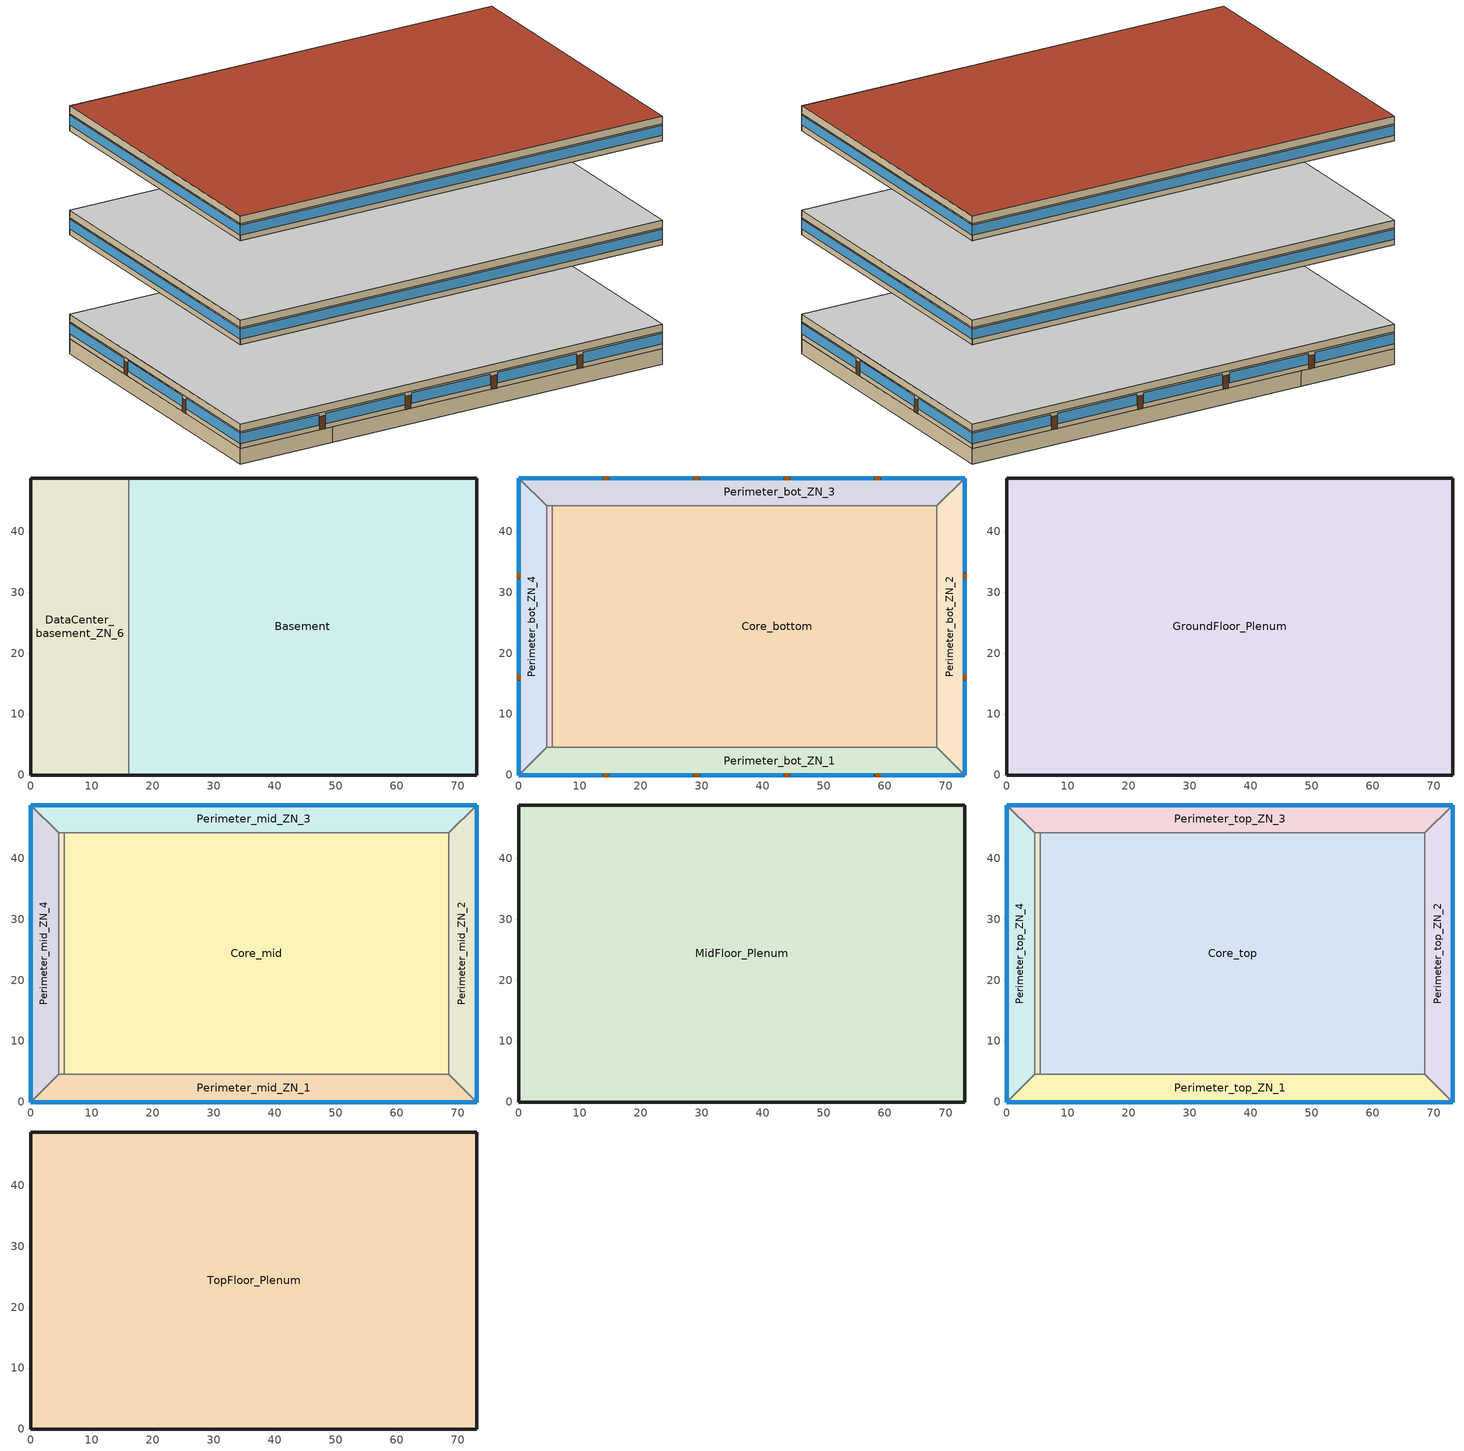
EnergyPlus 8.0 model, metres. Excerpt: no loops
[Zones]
Basement
 floor othersidecoefficients (ext_slab_8in_with_carpet): 73.11,48.74 73.11,0 16.08,0 16.08,48.74 z-2.44
 wall othersidecoefficients (basement_wall): 16.08,0 73.11,0 73.11,48.74 16.08,48.74 z-2.44:0
 wall to DataCenter_basement_ZN_6 (int_wall): 16.08,48.74 16.08,0 z-2.44:0
DataCenter_basement_ZN_6
 floor othersidecoefficients (ext_slab_8in_with_carpet): 16.08,48.74 16.08,0 0,0 0,48.74 z-2.44
 wall othersidecoefficients (basement_wall): 16.08,48.74 0,48.74 0,0 16.08,0 z-2.44:0
Core_bottom
 floor to DataCenter_basement_ZN_6 (int_slab_floor): 16.08,44.16 16.08,4.57 5.49,4.57 5.49,44.16 z0
 floor to Basement (int_slab_floor): 68.53,44.16 68.53,4.57 16.08,4.57 16.08,44.16 z0
 wall to Perimeter_bot_ZN_1 (int_wall): 5.49,4.57 68.53,4.57 z0:2.74
 wall to DataCenter_bot_ZN_6 (int_wall): 5.49,44.16 5.49,4.57 z0:2.74
 wall to Perimeter_bot_ZN_3 (int_wall): 68.53,44.16 5.49,44.16 z0:2.74
 wall to Perimeter_bot_ZN_2 (int_wall): 68.53,4.57 68.53,44.16 z0:2.74
 ceiling to GroundFloor_Plenum (DropCeiling): 5.49,44.16 5.49,4.57 68.53,4.57 68.53,44.16 z2.74
Perimeter_bot_ZN_3
 floor to Basement (int_slab_floor): 73.11,48.74 68.53,44.16 16.08,44.16 16.08,48.74 z0
 floor to DataCenter_basement_ZN_6 (int_slab_floor): 16.08,48.74 16.08,44.16 4.57,44.16 0,48.74 z0
 wall outside (nonres_ext_wall): 73.11,48.74 0,48.74 z0:2.74
 wall to Perimeter_bot_ZN_4 (int_wall): 0,48.74 4.57,44.16 z0:2.74
 wall to Perimeter_bot_ZN_2 (int_wall): 68.53,44.16 73.11,48.74 z0:2.74
 wall to DataCenter_bot_ZN_6 (int_wall): 4.57,44.16 5.49,44.16 z0:2.74
 window (Window_U_0.57_SHGC_0.39): 73.11,48.74 59.46,48.74 / 58.24,48.74 44.6,48.74 / 43.38,48.74 29.73,48.74 / 28.51,48.74 14.86,48.74 / 13.65,48.74 0,48.74 z0.8:2.5
 door (Swinging Door_con): 59.29,48.74 58.38,48.74 / 44.44,48.74 43.52,48.74 / 29.61,48.74 28.7,48.74 / 14.74,48.74 13.82,48.74 z0:2.13
 ceiling to GroundFloor_Plenum (DropCeiling): 0,48.74 4.57,44.16 68.53,44.16 73.11,48.74 z2.74
Perimeter_bot_ZN_2
 floor to Basement (int_slab_floor): 73.11,48.74 73.11,0 68.53,4.57 68.53,44.16 z0
 wall outside (nonres_ext_wall): 73.11,0 73.11,48.74 z0:2.74
 wall to Perimeter_bot_ZN_1 (int_wall): 68.53,4.57 73.11,0 z0:2.74
 window (Window_U_0.57_SHGC_0.39): 73.11,0 73.11,15.43 / 73.11,16.65 73.11,32.09 / 73.11,33.3 73.11,48.74 z0.83:2.5
 door (Swinging Door_con): 73.11,15.6 73.11,16.51 / 73.11,32.21 73.11,33.12 z0:2.13
 ceiling to GroundFloor_Plenum (DropCeiling): 68.53,44.16 68.53,4.57 73.11,0 73.11,48.74 z2.74
Perimeter_bot_ZN_1
 floor to DataCenter_basement_ZN_6 (int_slab_floor): 16.08,4.57 16.08,0 0,0 4.57,4.57 z0
 floor to Basement (int_slab_floor): 68.53,4.57 73.11,0 16.08,0 16.08,4.57 z0
 wall outside (nonres_ext_wall): 0,0 73.11,0 z0:2.74
 wall to DataCenter_bot_ZN_6 (int_wall): 5.49,4.57 4.57,4.57 z0:2.74
 wall to Perimeter_bot_ZN_4 (int_wall): 4.57,4.57 0,0 z0:2.74
 window (Window_U_0.57_SHGC_0.39): 0,0 13.65,0 / 14.87,0 28.51,0 / 29.73,0 43.38,0 / 44.6,0 58.24,0 / 59.46,0 73.11,0 z0.8:2.5
 door (Swinging Door_con): 13.81,0 14.73,0 / 28.64,0 29.56,0 / 43.53,0 44.44,0 / 58.43,0 59.34,0 z0:2.13
 ceiling to GroundFloor_Plenum (DropCeiling): 4.57,4.57 0,0 73.11,0 68.53,4.57 z2.74
Perimeter_bot_ZN_4
 floor to DataCenter_basement_ZN_6 (int_slab_floor): 4.57,44.16 4.57,4.57 0,0 0,48.74 z0
 wall outside (nonres_ext_wall): 0,48.74 0,0 z0:2.74
 wall to DataCenter_bot_ZN_6 (int_wall): 4.57,4.57 4.57,44.16 z0:2.74
 window (Window_U_0.57_SHGC_0.39): 0,48.74 0,33.3 / 0,32.09 0,16.65 / 0,15.43 0,0 z0.83:2.5
 door (Swinging Door_con): 0,33.19 0,32.27 / 0,16.55 0,15.64 z0:2.13
 ceiling to GroundFloor_Plenum (DropCeiling): 0,48.74 0,0 4.57,4.57 4.57,44.16 z2.74
DataCenter_bot_ZN_6
 floor to DataCenter_basement_ZN_6 (int_slab_floor): 5.49,44.16 5.49,4.57 4.57,4.57 4.57,44.16 z0
 ceiling to GroundFloor_Plenum (DropCeiling): 4.57,44.16 4.57,4.57 5.49,4.57 5.49,44.16 z2.74
GroundFloor_Plenum
 wall outside (nonres_ext_wall): 73.11,48.74 0,48.74 0,0 73.11,0 73.11,48.74 z2.74:3.96
 ceiling adiabatic (int_slab_ceiling): 0,48.74 0,0 73.11,0 73.11,48.74 z3.96
Core_mid
 floor adiabatic (int_slab_floor): 68.53,44.16 68.53,4.57 5.49,4.57 5.49,44.16 z16.77
 wall to Perimeter_mid_ZN_1 (int_wall): 5.49,4.57 68.53,4.57 z16.77:19.51
 wall to DataCenter_mid_ZN_6 (int_wall): 5.49,44.16 5.49,4.57 z16.77:19.51
 wall to Perimeter_mid_ZN_3 (int_wall): 68.53,44.16 5.49,44.16 z16.77:19.51
 wall to Perimeter_mid_ZN_2 (int_wall): 68.53,4.57 68.53,44.16 z16.77:19.51
 ceiling to MidFloor_Plenum (DropCeiling): 5.49,44.16 5.49,4.57 68.53,4.57 68.53,44.16 z19.51
Perimeter_mid_ZN_3
 floor adiabatic (int_slab_floor): 73.11,48.74 68.53,44.16 4.57,44.16 0,48.74 z16.77
 wall outside (nonres_ext_wall): 73.11,48.74 0,48.74 z16.77:19.51
 wall to Perimeter_mid_ZN_4 (int_wall): 0,48.74 4.57,44.16 z16.77:19.51
 wall to Perimeter_mid_ZN_2 (int_wall): 68.53,44.16 73.11,48.74 z16.77:19.51
 wall to DataCenter_mid_ZN_6 (int_wall): 4.57,44.16 5.49,44.16 z16.77:19.51
 window (Window_U_0.57_SHGC_0.39): 73.11,48.74 0,48.74 z17.68:19.27
 ceiling to MidFloor_Plenum (DropCeiling): 0,48.74 4.57,44.16 68.53,44.16 73.11,48.74 z19.51
Perimeter_mid_ZN_2
 floor adiabatic (int_slab_floor): 73.11,48.74 73.11,0 68.53,4.57 68.53,44.16 z16.77
 wall outside (nonres_ext_wall): 73.11,0 73.11,48.74 z16.77:19.51
 wall to Perimeter_mid_ZN_1 (int_wall): 68.53,4.57 73.11,0 z16.77:19.51
 window (Window_U_0.57_SHGC_0.39): 73.11,0 73.11,48.74 z17.68:19.27
 ceiling to MidFloor_Plenum (DropCeiling): 68.53,44.16 68.53,4.57 73.11,0 73.11,48.74 z19.51
Perimeter_mid_ZN_1
 floor adiabatic (int_slab_floor): 68.53,4.57 73.11,0 0,0 4.57,4.57 z16.77
 wall outside (nonres_ext_wall): 0,0 73.11,0 z16.77:19.51
 wall to DataCenter_mid_ZN_6 (int_wall): 5.49,4.57 4.57,4.57 z16.77:19.51
 wall to Perimeter_mid_ZN_4 (int_wall): 4.57,4.57 0,0 z16.77:19.51
 window (Window_U_0.57_SHGC_0.39): 0,0 73.11,0 z17.68:19.27
 ceiling to MidFloor_Plenum (DropCeiling): 4.57,4.57 0,0 73.11,0 68.53,4.57 z19.51
Perimeter_mid_ZN_4
 floor adiabatic (int_slab_floor): 4.57,44.16 4.57,4.57 0,0 0,48.74 z16.77
 wall outside (nonres_ext_wall): 0,48.74 0,0 z16.77:19.51
 wall to DataCenter_mid_ZN_6 (int_wall): 4.57,4.57 4.57,44.16 z16.77:19.51
 window (Window_U_0.57_SHGC_0.39): 0,48.74 0,0 z17.68:19.27
 ceiling to MidFloor_Plenum (DropCeiling): 0,48.74 0,0 4.57,4.57 4.57,44.16 z19.51
DataCenter_mid_ZN_6
 floor adiabatic (int_slab_floor): 5.49,44.16 5.49,4.57 4.57,4.57 4.57,44.16 z16.77
 ceiling to MidFloor_Plenum (DropCeiling): 4.57,44.16 4.57,4.57 5.49,4.57 5.49,44.16 z19.51
MidFloor_Plenum
 wall outside (nonres_ext_wall): 73.11,48.74 0,48.74 0,0 73.11,0 73.11,48.74 z19.51:20.73
 ceiling adiabatic (int_slab_ceiling): 0,48.74 0,0 73.11,0 73.11,48.74 z20.73
Core_top
 floor adiabatic (int_slab_floor): 68.53,44.16 68.53,4.57 5.49,4.57 5.49,44.16 z33.54
 wall to Perimeter_bot_ZN_1 (int_wall): 5.49,4.57 68.53,4.57 z33.54:36.28
 wall to Perimeter_top_ZN_4 (int_wall): 5.49,44.16 5.49,4.57 z33.54:36.28
 wall to Perimeter_top_ZN_3 (int_wall): 68.53,44.16 5.49,44.16 z33.54:36.28
 wall to Perimeter_top_ZN_2 (int_wall): 68.53,4.57 68.53,44.16 z33.54:36.28
 ceiling to TopFloor_Plenum (DropCeiling): 5.49,44.16 5.49,4.57 68.53,4.57 68.53,44.16 z36.28
Perimeter_top_ZN_3
 floor adiabatic (int_slab_floor): 73.11,48.74 68.53,44.16 4.57,44.16 0,48.74 z33.54
 wall outside (nonres_ext_wall): 73.11,48.74 0,48.74 z33.54:36.28
 wall to Perimeter_top_ZN_4 (int_wall): 0,48.74 4.57,44.16 z33.54:36.28
 wall to Perimeter_top_ZN_2 (int_wall): 68.53,44.16 73.11,48.74 z33.54:36.28
 wall to DataCenter_top_ZN_6 (int_wall): 4.57,44.16 5.49,44.16 z33.54:36.28
 window (Window_U_0.57_SHGC_0.39): 73.11,48.74 0,48.74 z34.45:36.04
 ceiling to TopFloor_Plenum (DropCeiling): 0,48.74 4.57,44.16 68.53,44.16 73.11,48.74 z36.28
Perimeter_top_ZN_2
 floor adiabatic (int_slab_floor): 73.11,48.74 73.11,0 68.53,4.57 68.53,44.16 z33.54
 wall outside (nonres_ext_wall): 73.11,0 73.11,48.74 z33.54:36.28
 wall to Perimeter_top_ZN_1 (int_wall): 68.53,4.57 73.11,0 z33.54:36.28
 window (Window_U_0.57_SHGC_0.39): 73.11,0 73.11,48.74 z34.45:36.04
 ceiling to TopFloor_Plenum (DropCeiling): 68.53,44.16 68.53,4.57 73.11,0 73.11,48.74 z36.28
Perimeter_top_ZN_1
 floor adiabatic (int_slab_floor): 68.53,4.57 73.11,0 0,0 4.57,4.57 z33.54
 wall outside (nonres_ext_wall): 0,0 73.11,0 z33.54:36.28
 wall to DataCenter_top_ZN_6 (int_wall): 5.49,4.57 4.57,4.57 z33.54:36.28
 wall to Perimeter_top_ZN_4 (int_wall): 4.57,4.57 0,0 z33.54:36.28
 window (Window_U_0.57_SHGC_0.39): 0,0 73.11,0 z34.45:36.04
 ceiling to TopFloor_Plenum (DropCeiling): 4.57,4.57 0,0 73.11,0 68.53,4.57 z36.28
Perimeter_top_ZN_4
 floor adiabatic (int_slab_floor): 4.57,44.16 4.57,4.57 0,0 0,48.74 z33.54
 wall outside (nonres_ext_wall): 0,48.74 0,0 z33.54:36.28
 wall to DataCenter_top_ZN_6 (int_wall): 4.57,4.57 4.57,44.16 z33.54:36.28
 window (Window_U_0.57_SHGC_0.39): 0,48.74 0,0 z34.45:36.04
 ceiling to TopFloor_Plenum (DropCeiling): 0,48.74 0,0 4.57,4.57 4.57,44.16 z36.28
DataCenter_top_ZN_6
 floor adiabatic (int_slab_floor): 5.49,44.16 5.49,4.57 4.57,4.57 4.57,44.16 z33.54
 ceiling to TopFloor_Plenum (DropCeiling): 4.57,44.16 4.57,4.57 5.49,4.57 5.49,44.16 z36.28
TopFloor_Plenum
 wall outside (nonres_ext_wall): 0,0 73.11,0 73.11,48.74 0,48.74 0,0 z36.28:37.5
 roof outside (nonres_roof): 0,48.74 0,0 73.11,0 73.11,48.74 z37.5
[Building]
Large Office: North Axis {deg}=0; Terrain=City; Loads Convergence Tolerance Value=0.04; Temperature Convergence Tolerance Value {deltaC}=0.2; Solar Distribution=FullInteriorAndExterior; Maximum Number of Warmup Days=25; Minimum Number of Warmup Days=6
[Site:Location]
Site:Location=Rochester International Arpt_MN_USA Design_Conditions; Latitude {N+ S-}=43.9; Longitude {W- E+}=-92.5; Time Zone Relative to GMT {GMT+/-}=-6; Elevation {m}=398
[SizingPeriod:DesignDay] Day of Month=21; Dry-Bulb Temperature Range Modifier Type=DefaultMultipliers; Humidity Condition Type=Wetbulb; Barometric Pressure {Pa}=96634; Rain {Yes/No}=No; Snow on ground {Yes/No}=No; Daylight Savings Time Indicator=No
Name | Month | Day Type | Maximum Dry-Bulb Temperature {C} | Daily Dry-Bulb Temperature Range {C} | Wetbulb at Maximum Dry-Bulb {C} | Wind Speed {m/s} design conditions vs. traditional 6.71 m/s (15 mph) | Wind Direction {Degrees; N=0, S=180} | Solar Model Indicator | Clearness {0.0 to 1.1} | Wind Speed {m/s} design conditions vs. traditional 3.35 m/s (7mph) | ASHRAE Clear Sky Optical Depth for Beam Irradiance (taub) | ASHRAE Clear Sky Optical Depth for Diffuse Irradiance (taud)
Rochester International Arpt Ann Htg 99.6% Condns DB | 1 | WinterDesignDay | -26.2 | 0 | -26.2 | 5.7 | 310 | ASHRAEClearSky | 0
Rochester International Arpt Ann Clg .4% Condns DB=>MWB | 7 | SummerDesignDay | 31.2 | 10.6 | 23.1 |  | 200 | ASHRAETau |  | 6.7 | 0.404 | 2.226
[Site:WaterMainsTemperature]
Calculation Method=Correlation; Annual Average Outdoor Air Temperature {C}=6.375; Maximum Difference In Monthly Average Outdoor Air Temperatures {deltaC}=33.5
[Material:NoMass]
Opaque Door panel_con: MediumRough, 0.352237, 0.9, 0.7, 0.7
CP02 CARPET PAD: VeryRough, 0.21648, 0.9, 0.7, 0.8
Nonres_Roof_Insulation: MediumSmooth, 2.59864, 0.9, 0.7, 0.7
Nonres_Exterior_Wall_Insulation: MediumSmooth, 1.37633, 0.9, 0.7, 0.7
[Construction]
Swinging Door_con: Opaque Door panel_con
InteriorFurnishings: Std Wood 6inch
DropCeiling: AC02 Acoustic Ceiling
int_wall: G01 13mm gypsum board, G01 13mm gypsum board
ext_slab_8in_with_carpet: 200mm Normalweight concrete floor, CP02 CARPET PAD
int_slab_floor: 100mm Normalweight concrete floor, CP02 CARPET PAD
int_slab_ceiling: CP02 CARPET PAD, 100mm Normalweight concrete floor
basement_wall: M10 200mm concrete block basement wall
nonres_roof: F13 Built-up roofing, Nonres_Roof_Insulation, F08 Metal surface
nonres_ext_wall: 200mm Normalweight concrete wall, Nonres_Exterior_Wall_Insulation, G01 13mm gypsum board
Window_U_0.57_SHGC_0.39: REF D CLEAR 6MM, AIR 6MM, CLEAR 6MM
[Material]
Name | Roughness | Thickness {m} | Conductivity {W/m-K} | Density {kg/m3} | Specific Heat {J/kg-K} | Thermal Absorptance | Solar Absorptance | Visible Absorptance | Absorptance:Thermal | Absorptance:Solar | Absorptance:Visible
Std Wood 6inch | MediumSmooth | 0.15 | 0.12 | 540 | 1210 | 0.9 | 0.7 | 0.7
AC02 Acoustic Ceiling | MediumSmooth | 0.0127 | 0.057 | 288 | 1339 | 0.9 | 0.7 | 0.2
F08 Metal surface | Smooth | 0.0008 | 45.28 | 7824 | 500
F13 Built-up roofing | Rough | 0.0095 | 0.16 | 1120 | 1460 |  |  |  | 0.9 | 0.7
G01 13mm gypsum board | Smooth | 0.0127 | 0.16 | 800 | 1090 |  |  |  | 0.9 | 0.7 | 0.5
200mm Normalweight concrete wall; 200mm Normalweight concrete floor | MediumRough | 0.2032 | 2.31 | 2322 | 832
100mm Normalweight concrete floor | MediumRough | 0.1016 | 2.31 | 2322 | 832
M10 200mm concrete block basement wall | MediumRough | 0.2032 | 1.326 | 1842 | 912
[WindowMaterial:Glazing] Optical Data Type=SpectralAverage; Thickness {m}=0.006; Infrared Transmittance at Normal Incidence=0; Front Side Infrared Hemispherical Emissivity=0.84; Conductivity {W/m-K}=0.9
Name | Solar Transmittance at Normal Incidence | Front Side Solar Reflectance at Normal Incidence | Back Side Solar Reflectance at Normal Incidence | Visible Transmittance at Normal Incidence | Front Side Visible Reflectance at Normal Incidence | Back Side Visible Reflectance at Normal Incidence | Back Side Infrared Hemispherical Emissivity
CLEAR 6MM | 0.775 | 0.071 | 0.071 | 0.881 | 0.08 | 0.08 | 0.84
REF D CLEAR 6MM | 0.429 | 0.308 | 0.379 | 0.334 | 0.453 | 0.505 | 0.82
[WindowMaterial:Gas]
AIR 6MM: Gas Type=Air; Thickness {m}=0.0063
[SurfaceProperty:OtherSideCoefficients] Combined Convective Radiative Film Coefficient=0; Constant Temperature=1; Constant Temperature Coefficient=1; External Dry-Bulb Temperature Coefficient=0; Ground Temperature Coefficient=0; Wind Speed Coefficient=0; Zone Air Temperature Coefficient=0; Sinusoidal Variation of Constant Temperature Coefficient=No; Period of Sinusoidal Variation=24
Name | Constant Temperature Schedule
surfPropOthSdCoefBasementAvgWall | scheduleOSCBasementWallSurfaceTemp
surfPropOthSdCoefBasementAvgFloor | scheduleOSCBasementFloorTemp
surfPropOthSdCoefBasementUpperWall | scheduleOSCBasementUpperWallTemp
surfPropOthSdCoefBasementLowerWall | scheduleOSCBasementLowerWallTemp
[Zone]
Name | Type | Multiplier | Ceiling Height {m} | Volume {m3} | Floor Area {m2} | Part of Total Floor Area
Basement; Core_bottom; Core_top; Perimeter_bot_ZN_3; Perimeter_bot_ZN_2; Perimeter_bot_ZN_1; Perimeter_bot_ZN_4; Perimeter_top_ZN_3; Perimeter_top_ZN_2; Perimeter_top_ZN_1; Perimeter_top_ZN_4 | 1 | 1 | autocalculate | autocalculate | autocalculate | YES
Core_mid; Perimeter_mid_ZN_3; Perimeter_mid_ZN_2; Perimeter_mid_ZN_1; Perimeter_mid_ZN_4 | 1 | 10 | autocalculate | autocalculate | autocalculate | YES
GroundFloor_Plenum; TopFloor_Plenum |  | 1 | autocalculate | autocalculate | autocalculate | No
MidFloor_Plenum |  | 10 | autocalculate | autocalculate | autocalculate | No
DataCenter_bot_ZN_6; DataCenter_top_ZN_6; DataCenter_basement_ZN_6 |  | 1
DataCenter_mid_ZN_6 |  | 10
[InternalMass] Construction=InteriorFurnishings
Name | Zone | Surface Area {m2}
Basement_InternalMass_1 | Basement | 7126.21
Core_bottom_InternalMass_1 | Core_bottom | 5064.65
Core_mid_InternalMass_1 | Core_mid | 5064.65
Core_top_InternalMass_1 | Core_top | 5064.65
Perimeter_bot_ZN_3_InternalMass_1 | Perimeter_bot_ZN_3 | 626.8258
Perimeter_bot_ZN_2_InternalMass_1 | Perimeter_bot_ZN_2 | 403.9504
Perimeter_bot_ZN_1_InternalMass_1 | Perimeter_bot_ZN_1 | 626.8354
Perimeter_bot_ZN_4_InternalMass_1 | Perimeter_bot_ZN_4 | 403.9478
Perimeter_mid_ZN_3_InternalMass_1 | Perimeter_mid_ZN_3 | 626.8258
Perimeter_mid_ZN_2_InternalMass_1 | Perimeter_mid_ZN_2 | 403.9504
Perimeter_mid_ZN_1_InternalMass_1 | Perimeter_mid_ZN_1 | 626.8354
Perimeter_mid_ZN_4_InternalMass_1 | Perimeter_mid_ZN_4 | 403.9478
Perimeter_top_ZN_3_InternalMass_1 | Perimeter_top_ZN_3 | 626.8258
Perimeter_top_ZN_2_InternalMass_1 | Perimeter_top_ZN_2 | 403.9504
Perimeter_top_ZN_1_InternalMass_1 | Perimeter_top_ZN_1 | 626.8354
Perimeter_top_ZN_4_InternalMass_1 | Perimeter_top_ZN_4 | 403.9478
[People] Number of People Schedule=BLDG_OCC_SCH; Number of People Calculation Method=Area/Person; Zone Floor Area per Person {m2/person}=18.5788; Fraction Radiant=0.3; Sensible Heat Fraction=AUTOCALCULATE; Activity Level Schedule=ACTIVITY_SCH; Enable ASHRAE 55 Comfort Warnings=No; Mean Radiant Temperature Calculation Type=ZoneAveraged; Work Efficiency Schedule=WORK_EFF_SCH; Clothing Insulation Schedule=CLOTHING_SCH; Air Velocity Schedule=AIR_VELO_SCH; Thermal Comfort Model 1 Type=FANGER
Name | Zone or ZoneList
Basement | Basement
Core_bottom | Core_bottom
Core_mid | Core_mid
Core_top | Core_top
Perimeter_bot_ZN_3 | Perimeter_bot_ZN_3
Perimeter_bot_ZN_2 | Perimeter_bot_ZN_2
Perimeter_bot_ZN_1 | Perimeter_bot_ZN_1
Perimeter_bot_ZN_4 | Perimeter_bot_ZN_4
Perimeter_mid_ZN_3 | Perimeter_mid_ZN_3
Perimeter_mid_ZN_2 | Perimeter_mid_ZN_2
Perimeter_mid_ZN_1 | Perimeter_mid_ZN_1
Perimeter_mid_ZN_4 | Perimeter_mid_ZN_4
Perimeter_top_ZN_3 | Perimeter_top_ZN_3
Perimeter_top_ZN_2 | Perimeter_top_ZN_2
Perimeter_top_ZN_1 | Perimeter_top_ZN_1
Perimeter_top_ZN_4 | Perimeter_top_ZN_4
[Lights] Schedule=BLDG_LIGHT_SCH; Design Level Calculation Method=Watts/Area; Return Air Fraction=0; Fraction Radiant=0.7; Fraction Visible=0.2; Fraction Replaceable=1; Return Air Fraction Calculated from Plenum Temperature=No
Name | Zone or ZoneList | Watts per Zone Floor Area {W/m | Watts per Zone Floor Area {W/m2}
Basement_Lights | Basement | 10.7639
Core_bottom_Lights | Core_bottom | 10.7639
Core_mid_Lights | Core_mid | 10.7639
Core_top_Lights | Core_top | 10.7639
Perimeter_bot_ZN_3_Lights | Perimeter_bot_ZN_3 | 10.7639
Perimeter_bot_ZN_2_Lights | Perimeter_bot_ZN_2 | 10.7639
Perimeter_bot_ZN_1_Lights | Perimeter_bot_ZN_1 | 10.7639
Perimeter_bot_ZN_4_Lights | Perimeter_bot_ZN_4 | 10.7639
Perimeter_mid_ZN_3_Lights | Perimeter_mid_ZN_3 | 10.7639
Perimeter_mid_ZN_2_Lights | Perimeter_mid_ZN_2 | 10.7639
Perimeter_mid_ZN_1_Lights | Perimeter_mid_ZN_1 | 10.7639
Perimeter_mid_ZN_4_Lights | Perimeter_mid_ZN_4 | 10.7639
Perimeter_top_ZN_3_Lights | Perimeter_top_ZN_3 | 10.7639
Perimeter_top_ZN_2_Lights | Perimeter_top_ZN_2 | 10.7639
Perimeter_top_ZN_1_Lights | Perimeter_top_ZN_1 | 10.7639
Perimeter_top_ZN_4_Lights | Perimeter_top_ZN_4 | 10.7639
DataCenter_Basement_Lights | DataCenter_basement_ZN_6 |  | 10.7639
DataCenter_bot_Lights | DataCenter_bot_ZN_6 |  | 10.7639
DataCenter_mid_Lights | DataCenter_mid_ZN_6 |  | 10.7639
DataCenter_top_Lights | DataCenter_top_ZN_6 |  | 10.7639
[ElectricEquipment] Fraction Latent=0; Fraction Lost=0
Name | Zone or ZoneList | Schedule | Design Level Calculation Method | Design Level {W} | Fraction Radiant | Watts per Zone Floor Area {W/m2}
Basement_MiscPlug_Equip | Basement | Always_on | EquipmentLevel | 13457.5 | 0.5
Core_bottom_MiscPlug_Equip | Core_bottom | BLDG_EQUIP_SCH | EquipmentLevel | 20142.9 | 0.5
Core_mid_MiscPlug_Equip | Core_mid | BLDG_EQUIP_SCH | EquipmentLevel | 20142.8 | 0.5
Core_top_MiscPlug_Equip | Core_top | BLDG_EQUIP_SCH | EquipmentLevel | 20142.8 | 0.5
Perimeter_bot_ZN_3_MiscPlug_Equip | Perimeter_bot_ZN_3 | BLDG_EQUIP_SCH | EquipmentLevel | 2529.24 | 0.5
Perimeter_bot_ZN_2_MiscPlug_Equip | Perimeter_bot_ZN_2 | BLDG_EQUIP_SCH | EquipmentLevel | 1629.94 | 0.5
Perimeter_bot_ZN_1_MiscPlug_Equip | Perimeter_bot_ZN_1 | BLDG_EQUIP_SCH | EquipmentLevel | 2529.28 | 0.5
Perimeter_bot_ZN_4_MiscPlug_Equip | Perimeter_bot_ZN_4 | BLDG_EQUIP_SCH | EquipmentLevel | 1629.93 | 0.5
Perimeter_mid_ZN_3_MiscPlug_Equip | Perimeter_mid_ZN_3 | BLDG_EQUIP_SCH | EquipmentLevel | 2529.24 | 0.5
Perimeter_mid_ZN_2_MiscPlug_Equip | Perimeter_mid_ZN_2 | BLDG_EQUIP_SCH | EquipmentLevel | 1629.94 | 0.5
Perimeter_mid_ZN_1_MiscPlug_Equip | Perimeter_mid_ZN_1 | BLDG_EQUIP_SCH | EquipmentLevel | 2529.28 | 0.5
Perimeter_mid_ZN_4_MiscPlug_Equip | Perimeter_mid_ZN_4 | BLDG_EQUIP_SCH | EquipmentLevel | 1629.93 | 0.5
Perimeter_top_ZN_3_MiscPlug_Equip | Perimeter_top_ZN_3 | BLDG_EQUIP_SCH | EquipmentLevel | 2529.24 | 0.5
Perimeter_top_ZN_2_MiscPlug_Equip | Perimeter_top_ZN_2 | BLDG_EQUIP_SCH | EquipmentLevel | 1629.94 | 0.5
Perimeter_top_ZN_1_MiscPlug_Equip | Perimeter_top_ZN_1 | BLDG_EQUIP_SCH | EquipmentLevel | 2529.28 | 0.5
Perimeter_top_ZN_4_MiscPlug_Equip | Perimeter_top_ZN_4 | BLDG_EQUIP_SCH | EquipmentLevel | 1629.93 | 0.5
DataCenter_Basement_MiscPlug_Equip | DataCenter_basement_ZN_6 | ALWAYS_ON | Watts/Area | 0 | 0.1 | 484.423
DataCenter_bot_MiscPlug_Equip | DataCenter_bot_ZN_6 | ALWAYS_ON | Watts/Area | 0 | 0.1 | 215.299
DataCenter_mid_MiscPlug_Equip | DataCenter_mid_ZN_6 | ALWAYS_ON | Watts/Area | 0 | 0.1 | 215.299
DataCenter_top_MiscPlug_Equip | DataCenter_top_ZN_6 | ALWAYS_ON | Watts/Area | 0 | 0.1 | 215.299
[Exterior:FuelEquipment] Fuel Use Type=Electricity
Name | Schedule | Design Level {W}
Elevators | BLDG_ELEVATORS | 244444
Elevators_Lights_Fan | ELEV_LIGHT_FAN_SCH_24_7 | 1942.8
[Exterior:Lights]
Exterior_Lights: Schedule=Exterior_Lgt_ALWAYS_ON; Design Level {W}=62782.82; Control Option=AstronomicalClock
[ZoneInfiltration:DesignFlowRate] Schedule=INFIL_SCH_PNNL; Design Flow Rate Calculation Method=Flow/ExteriorArea; Constant Term Coefficient=0; Temperature Term Coefficient=0; Velocity Term Coefficient=0.224; Velocity Squared Term Coefficient=0
Name | Zone or ZoneList | Flow per Exterior Surface Area {m3/s-m2} | Flow per Exterior Surface Area {m3/s-m2}urface Are
Perimeter_bot_ZN_3_Infiltration | Perimeter_bot_ZN_3 | 0.00102413
Perimeter_bot_ZN_2_Infiltration | Perimeter_bot_ZN_2 | 0.00102413
Perimeter_bot_ZN_1_Infiltration | Perimeter_bot_ZN_1 | 0.00102413
Perimeter_bot_ZN_4_Infiltration | Perimeter_bot_ZN_4 | 0.00102413
Perimeter_mid_ZN_3_Infiltration | Perimeter_mid_ZN_3 | 0.00102413
Perimeter_mid_ZN_2_Infiltration | Perimeter_mid_ZN_2 | 0.00102413
Perimeter_mid_ZN_1_Infiltration | Perimeter_mid_ZN_1 | 0.00102413
Perimeter_mid_ZN_4_Infiltration | Perimeter_mid_ZN_4 | 0.00102413
Perimeter_top_ZN_3_Infiltration | Perimeter_top_ZN_3 |  | 0.00102413
Perimeter_top_ZN_2_Infiltration | Perimeter_top_ZN_2 |  | 0.00102413
Perimeter_top_ZN_1_Infiltration | Perimeter_top_ZN_1 |  | 0.00102413
Perimeter_top_ZN_4_Infiltration | Perimeter_top_ZN_4 |  | 0.00102413
GroundFloor_Plenum_Infiltration | GroundFloor_Plenum |  | 0.00102413
MidFloor_Plenum_Infiltration | MidFloor_Plenum |  | 0.00102413
TopFloor_Plenum_Infiltration | TopFloor_Plenum | 7.87759e-05
[AvailabilityManager:Scheduled] Schedule=Always_On
AirLoop DataCenter Basement Availability; AirLoop DataCenter bot Availability; AirLoop DataCenter mid Availability; AirLoop DataCenter top Availability
[AvailabilityManager:NightCycle] Applicability Schedule=Always_On; Fan Schedule=HVACOperationSchd; Control Type=CycleOnAny; Thermostat Tolerance {deltaC}=1; Cycling Run Time {s}=1800
CAV_bas Availability Manager; VAV_bot WITH REHEAT Availability Manager; VAV_mid WITH REHEAT Availability Manager; VAV_top WITH REHEAT Availability Manager
[SetpointManager:Scheduled] Control Variable=Temperature; Schedule=Cool-Supply-Air-Temp-Sch
Name | Setpoint Node or NodeList
VAV_bot WITH REHEAT_CoolC SAT setpoint | VAV_bot WITH REHEAT Supply Equipment Outlet Node
VAV_mid WITH REHEAT_CoolC SAT setpoint | VAV_mid WITH REHEAT Supply Equipment Outlet Node
VAV_top WITH REHEAT_CoolC SAT setpoint | VAV_top WITH REHEAT Supply Equipment Outlet Node
[AirLoopHVAC:ReturnPlenum]
Name | Zone
GroundFloor_Return_Plenum | GroundFloor_Plenum
MidFloor_Return_Plenum | MidFloor_Plenum
TopFloor_Return_Plenum | TopFloor_Plenum
[EnergyManagementSystem:Sensor]
Name | Output:Variable or Output:Meter | Output:Variable or Output:Meter Index Key
T_OA | Site Outdoor Air Drybulb Temperature
Facility_Int_LTG | InteriorLights:Electricity
CLGSETP_SCH_YES_OPTIMUM_ORIGINAL_SENSOR | Schedule Value | CLGSETP_SCH_Yes_Optimum_Original
HTGSETP_SCH_YES_OPTIMUM_ORIGINAL_SENSOR | Schedule Value | HTGSETP_SCH_Yes_Optimum_Original
[EnergyManagementSystem:Actuator]
Name | Actuated Component Unique | Actuated Component Type | Actuated Component Control Type
DataCenter_ExtraWaterHeatC_SP | AirLoop DataCenter Basement Supply Air Outlet | System Node Setpoint | Temperature Setpoint
DataCenter_ExtraElecHeatC_Status | DataCenter_ExtraElecHeatC_Sch | Schedule:Compact | Schedule Value
DataCenter_ExtraWaterHeatC_Status | DataCenter_ExtraWaterHeatC_Sch | Schedule:Compact | Schedule Value
BoilerCurve | HEATSYS1 BOILER EFFICIENCY CURVE | Curve | Curve Result
CLGSETP_SCH_CAV_bas_Actuator | CLGSETP_SCH_CAV_bas | Schedule:Compact | Schedule Value
HTGSETP_SCH_CAV_bas_Actuator | HTGSETP_SCH_CAV_bas | Schedule:Compact | Schedule Value
[EnergyManagementSystem:ProgramCallingManager]
DataCenter_Main_Manager: InsideHVACSystemIterationLoop; DataCenter_Main
Transformer_Load_Prog_Manager: AfterPredictorAfterHVACManagers; Transformer_Load_Prog
BoilerParManager: BeginNewEnvironment; SetBoilerPar
BoilerCurveManager: InsideHVACSystemIterationLoop; SetBoilerCurve
CAV_bas_OPTIMUM_START_DETERMINATION_EMS_Program Manager: AfterPredictorAfterHVACManagers; CAV_bas_OPTIMUM_START_DETERMINATION_EMS_Program
[EnergyManagementSystem:Program]
DataCenter_Main: IF DataCenter_Humidifier_Status > 0; SET DataCenter_ExtraElecHeatC_Status = 1; SET DataCenter_ExtraElecHeatC_SP = DataCenter_AfterHumidifier_Temp + 1.4; ELSE; SET DataCenter_ExtraElecHeatC_Status = 0; SET DataCenter_ExtraElecHeatC_SP = NULL; ENDIF; IF T_OA < 10; SET HeatGain = 0 * (DataCenter_FanDesignMass/1.2) *2118; SET FlowRate = (DataCenter_FanMassFlow/1.2)*2118; SET DataCenter_PreheatDeltaT = HeatGain/(1.08*FlowRate); SET DataCenter_ExtraWaterHeatC_Status = 1; SET DataCenter_ExtraWaterHeatC_SP = DataCenter_AfterElecHeatC_Temp + DataCenter_PreheatDeltaT; ELSE; SET DataCenter_ExtraWaterHeatC_Status = 0; SET DataCenter_ExtraWaterHeatC_SP = NULL; ENDIF
Transformer_Load_Prog: SET Wired_LTG = Facility_Int_LTG*0.0281
SetBoilerPar: SET CapRated =  2117528.69; SET EtRated =  0.7925; SET CapRated = (CapRated *3.412)/1000; SET SkinLossRate = 0.02; SET BoilerType = 2; IF BoilerType  == 1; IF CapRated >10000; SET PLRx = 0.2; ELSEIF CapRated >5000; SET PLRx = 0.25; ELSEIF CapRated >1000; SET PLRx = 0.33; ELSE; SET BoilerType = 2; SET PLRx = 0.2; ENDIF; ELSE; SET PLRx = 0.2; ENDIF; IF BoilerType == 1; SET CurveX = 0.975 + 0.305 * PLRx - 0.527 * (PLRx^2) + 0.249 * (PLRx^3); ELSE; SET CurveX = 0.907 + 0.320 * PLRx - 0.420 * (PLRx^2) + 0.193 * (PLRx^3); ENDIF; SET LoadX = CapRated * PLRx; SET Etx = CurveX * EtRated; SET InputEx = LoadX/Etx; SET SkinEx = CapRated * SkinLossRate; SET Ecx = (LoadX + SkinEx)/InputEx
SetBoilerCurve: IF BoilerPLR >= PLRx; IF BoilerType == 1; SET BoilerCurve = 0.975 + 0.305*BoilerPLR - 0.527*(BoilerPLR^2) + 0.249*(BoilerPLR^3); ELSE; SET BoilerCurve = 0.907 + 0.320*BoilerPLR - 0.420*(BoilerPLR^2) + 0.193*(BoilerPLR^3); ENDIF; ELSE; IF BoilerPLR == 0; SET BoilerCurve = NULL; ELSE; IF BoilerPLR <0.05; SET BoilerCurve = (0.05/(0.05 + SkinLossRate)) * (Ecx/EtRated); ELSE; SET BoilerCurve = (BoilerPLR/(BoilerPLR + SkinLossRate)) * (Ecx/EtRated); ENDIF; ENDIF; ENDIF
CAV_bas_OPTIMUM_START_DETERMINATION_EMS_Program: SET CAV_bas_fan_size_volume = CAV_bas_fan_size_mass / 1.225; IF CAV_bas_fan_size_volume > 4.719474; SET CLGSETP_SCH_CAV_bas_Actuator = CLGSETP_SCH_YES_OPTIMUM_ORIGINAL_SENSOR; SET HTGSETP_SCH_CAV_bas_Actuator = HTGSETP_SCH_YES_OPTIMUM_ORIGINAL_SENSOR; ELSE; SET CLGSETP_SCH_CAV_bas_Actuator = NULL; SET HTGSETP_SCH_CAV_bas_Actuator = NULL; ENDIF
[EnergyManagementSystem:GlobalVariable]
DataCenter_PreheatDeltaT
Wired_LTG
BoilerType; CapRated; EtRated; PLRx; Ecx; SkinLossRate
[EnergyManagementSystem:OutputVariable]
Name | EMS Variable | Type of Data in Variable | Update Frequency | Units
DataCenter_ExtraElecHeatC_Status | DataCenter_ExtraElecHeatC_Status | Averaged | SystemTimeStep
DataCenter_ExtraWaterHeatC_Status | DataCenter_ExtraWaterHeatC_Status | Averaged | SystemTimeStep
DataCenter_ExtraWaterHeatC_SP | DataCenter_ExtraWaterHeatC_SP | Averaged | SystemTimeStep
DataCenter_PreheatDeltaT | DataCenter_PreheatDeltaT | Averaged | SystemTimeStep
Wired_LTG | Wired_LTG | Summed | ZoneTimeStep | J
[ElectricLoadCenter:Transformer]
Transformer 1: Availability Schedule=Always_On; Transformer Usage=PowerInFromGrid; Nameplate Rating {VA}=500000; Phase=3; Conductor Material=Aluminum; Full Load Temperature Rise {C}=150; Fraction of Eddy Current Losses=0.1; Performance Input Method=NominalEfficiency; Nameplate Efficiency=0.979; Per Unit Load for Nameplate Efficiency=0.35; Reference Temperature for Nameplate Efficiency {C}=75; Consider Transformer Loss for Utility Cost=Yes; Meter 1=Wired_LTG_Electricity; Meter 2=Wired_Int_EQUIP
[Schedule:Compact]
scheduleOSCBasementWallSurfaceTemp: Temperature, Through:   1/31, For:AllDays, Until:24:00, 16.08, Through:   2/28, For:AllDays, Until:24:00, 16.12, Through:   3/31, For:AllDays, Until:24:00, 17.92, Through:   4/30, For:AllDays, Until:24:00, 19.58, Through:   5/31, For:AllDays, Until:24:00, 21.3, Through:   6/30, For:AllDays, Until:24:00, 24.73, Through:   7/31, For:AllDays, Until:24:00, 25.7, Through:   8/31, For:AllDays, Until:24:00, 25.61, Through:   9/30, For:AllDays, Until:24:00, 24.86, Through:  10/31, For:AllDays, Until:24:00, 20.86, Through:  11/30, For:AllDays, Until:24:00, 19.1, Through:  12/31, For:AllDays, Until:24:00, 16.88
scheduleOSCBasementFloorTemp: Temperature, Through:   1/31, For:AllDays, Until:24:00, 20.75, Through:   2/28, For:AllDays, Until:24:00, 20.71, Through:   3/31, For:AllDays, Until:24:00, 20.7, Through:   4/30, For:AllDays, Until:24:00, 20.7, Through:   5/31, For:AllDays, Until:24:00, 20.71, Through:   6/30, For:AllDays, Until:24:00, 23.09, Through:   7/31, For:AllDays, Until:24:00, 23.47, Through:   8/31, For:AllDays, Until:24:00, 23.54, Through:   9/30, For:AllDays, Until:24:00, 23.58, Through:  10/31, For:AllDays, Until:24:00, 21.17, Through:  11/30, For:AllDays, Until:24:00, 20.86, Through:  12/31, For:AllDays, Until:24:00, 20.79
scheduleOSCBasementUpperWallTemp: Temperature, Through:   1/31, For:AllDays, Until:24:00, 13.43, Through:   2/28, For:AllDays, Until:24:00, 14.06, Through:   3/31, For:AllDays, Until:24:00, 16.95, Through:   4/30, For:AllDays, Until:24:00, 19.43, Through:   5/31, For:AllDays, Until:24:00, 22.14, Through:   6/30, For:AllDays, Until:24:00, 26.06, Through:   7/31, For:AllDays, Until:24:00, 27.05, Through:   8/31, For:AllDays, Until:24:00, 26.69, Through:   9/30, For:AllDays, Until:24:00, 25.29, Through:  10/31, For:AllDays, Until:24:00, 20.24, Through:  11/30, For:AllDays, Until:24:00, 17.67, Through:  12/31, For:AllDays, Until:24:00, 14.53
scheduleOSCBasementLowerWallTemp: Temperature, Through:   1/31, For:AllDays, Until:24:00, 18.64, Through:   2/28, For:AllDays, Until:24:00, 18.12, Through:   3/31, For:AllDays, Until:24:00, 18.86, Through:   4/30, For:AllDays, Until:24:00, 19.72, Through:   5/31, For:AllDays, Until:24:00, 20.49, Through:   6/30, For:AllDays, Until:24:00, 23.43, Through:   7/31, For:AllDays, Until:24:00, 24.39, Through:   8/31, For:AllDays, Until:24:00, 24.56, Through:   9/30, For:AllDays, Until:24:00, 24.45, Through:  10/31, For:AllDays, Until:24:00, 21.47, Through:  11/30, For:AllDays, Until:24:00, 20.49, Through:  12/31, For:AllDays, Until:24:00, 19.15
DataCenter_ExtraElecHeatC_Sch; DataCenter_ExtraWaterHeatC_Sch; ALWAYS_ON; Exterior_Lgt_ALWAYS_ON; ELEV_LIGHT_FAN_SCH_24_7: Through: 12/31, For: AllDays, Until: 24:00, 1
HVACOperationSchd: Through: 12/31, For: Weekdays SummerDesignDay, Until: 06:00, 0, Until: 22:00, 1, Until: 24:00, 0, For: Saturday WinterDesignDay, Until: 06:00, 0, Until: 18:00, 1, Until: 24:00, 0, For: Sunday Holidays AllOtherDays, Until: 24:00, 0
BLDG_LIGHT_SCH: Through: 12/31, For: Weekdays, Until: 5:00, 0.05, Until: 7:00, 0.1, Until: 8:00, 0.3, Until: 17:00, 0.9, Until: 18:00, 0.5, Until: 20:00, 0.3, Until: 22:00, 0.2, Until: 23:00, 0.1, Until: 24:00, 0.05, For: SummerDesignDay, Until: 24:00, 1, For: Saturday, Until: 6:00, 0.05, Until: 8:00, 0.1, Until: 12:00, 0.3, Until: 17:00, 0.15, Until: 24:00, 0.05, For: WinterDesignDay, Until: 24:00, 0, For: Sunday Holidays AllOtherDays, Until: 24:00, 0.05
BLDG_EQUIP_SCH: Through: 12/31, For: Weekdays, Until: 06:00, 0.4, Until: 08:00, 0.4, Until: 12:00, 0.9, Until: 13:00, 0.8, Until: 17:00, 0.9, Until: 18:00, 0.5, Until: 24:00, 0.4, For: SummerDesignDay, Until: 24:00, 1, For: Saturday, Until: 06:00, 0.3, Until: 08:00, 0.4, Until: 12:00, 0.5, Until: 17:00, 0.35, Until: 19:00, 0.3, Until: 24:00, 0.3, For: WinterDesignDay, Until: 24:00, 0, For: Sunday Holidays AllOtherDays, Until: 06:00, 0.3, Until: 18:00, 0.3, Until: 24:00, 0.3
BLDG_OCC_SCH: Through: 12/31, For: Weekdays, Until: 06:00, 0, Until: 07:00, 0.1, Until: 08:00, 0.2, Until: 12:00, 0.95, Until: 13:00, 0.5, Until: 17:00, 0.95, Until: 18:00, 0.3, Until: 22:00, 0.1, Until: 24:00, 0.05, For: SummerDesignDay, Until: 06:00, 1e-09, Until: 22:00, 1, Until: 24:00, 0.05, For: Saturday, Until: 06:00, 0, Until: 08:00, 0.1, Until: 12:00, 0.3, Until: 17:00, 0.1, Until: 19:00, 0.05, Until: 24:00, 0, For: WinterDesignDay, Until: 24:00, 0, For: Sunday Holidays AllOtherDays, Until: 06:00, 0, Until: 18:00, 0.05, Until: 24:00, 0
BLDG_ELEVATORS: Through: 12/31, For: SummerDesignDay, Until: 24:00, 0.5, For: WinterDesignDay, Until: 24:00, 0.05, For: AllOtherDays, Until: 04:00, 0.05, Until: 05:00, 0.1, Until: 06:00, 0.2, Until: 07:00, 0.4, Until: 09:00, 0.5, Until: 10:00, 0.35, Until: 16:00, 0.15, Until: 17:00, 0.35, Until: 19:00, 0.5, Until: 21:00, 0.4, Until: 22:00, 0.3, Until: 23:00, 0.2, Until: 24:00, 0.1
ACTIVITY_SCH: Through: 12/31, For: AllDays, Until: 24:00, 120
WORK_EFF_SCH: Through: 12/31, For: AllDays, Until: 24:00, 0
AIR_VELO_SCH: Through: 12/31, For: AllDays, Until: 24:00, 0.2
CLOTHING_SCH: Through: 04/30, For: AllDays, Until: 24:00, 1, Through: 09/30, For: AllDays, Until: 24:00, 0.5, Through: 12/31, For: AllDays, Until: 24:00, 1
INFIL_SCH_PNNL: Through: 12/31, For: Weekdays SummerDesignDay, Until: 06:00, 1, Until: 22:00, 0.25, Until: 24:00, 1, For: Saturday WinterDesignDay, Until: 06:00, 1, Until: 18:00, 0.25, Until: 24:00, 1, For: Sunday Holidays AllOtherDays, Until: 24:00, 1
HTGSETP_SCH_YES_OPTIMUM_original: Through: 12/31, For: WinterDesignDay, Until: 05:00, 15.6, Until: 06:00, 17.6, Until: 07:00, 19.6, Until: 22:00, 21, Until: 24:00, 15.6, For: Weekdays, Until: 04:00, 15.6, Until: 05:00, 17.8, Until: 06:00, 20, Until: 22:00, 21, Until: 24:00, 15.6, For SummerDesignDay, Until: 24:00, 15.6, For: Saturday, Until: 04:00, 15.6, Until: 05:00, 17.8, Until: 06:00, 20, Until: 17:00, 21, Until: 24:00, 15.6, For: Sunday Holidays AllOtherDays, Until: 24:00, 15.6
HTGSETP_SCH_CAV_bas: Through: 12/31, For: WinterDesignDay, Until: 05:00, 15.6, Until: 06:00, 17.6, Until: 07:00, 19.6, Until: 22:00, 21, Until: 24:00, 15.6, For: Weekdays, Until: 04:00, 15.6, Until: 05:00, 21, Until: 06:00, 21, Until: 22:00, 21, Until: 24:00, 15.6, For SummerDesignDay, Until: 24:00, 15.6, For: Saturday, Until: 04:00, 15.6, Until: 05:00, 21, Until: 06:00, 21, Until: 17:00, 21, Until: 24:00, 15.6, For: Sunday Holidays AllOtherDays, Until: 24:00, 15.6
CLGSETP_SCH_YES_OPTIMUM_original: Through: 12/31, For: SummerDesignDay, Until: 05:00, 26.7, Until: 06:00, 25.7, Until: 07:00, 25, Until: 22:00, 24, Until: 24:00, 26.7, For: Weekdays, Until: 04:00, 26.7, Until: 05:00, 25.6, Until: 06:00, 25, Until: 22:00, 24, Until: 24:00, 26.7, For: Saturday, Until: 04:00, 26.7, Until: 05:00, 25.6, Until: 06:00, 25, Until: 17:00, 24, Until: 24:00, 26.7, For WinterDesignDay, Until: 24:00, 26.7, For: Sunday Holidays AllOtherDays, Until: 24:00, 26.7
CLGSETP_SCH_CAV_bas: Through: 12/31, For: SummerDesignDay, Until: 05:00, 26.7, Until: 06:00, 25.7, Until: 07:00, 25, Until: 22:00, 24, Until: 24:00, 26.7, For: Weekdays, Until: 04:00, 26.7, Until: 05:00, 24, Until: 06:00, 24, Until: 22:00, 24, Until: 24:00, 26.7, For: Saturday, Until: 04:00, 26.7, Until: 05:00, 24, Until: 06:00, 24, Until: 17:00, 24, Until: 24:00, 26.7, For WinterDesignDay, Until: 24:00, 26.7, For: Sunday Holidays AllOtherDays, Until: 24:00, 26.7
Cool-Supply-Air-Temp-Sch: Through: 12/31, For: AllDays, Until: 24:00, 12.8
[Curve:Quadratic]
HeatSys1 Boiler Efficiency Curve: Coefficient1 Constant=1; Coefficient2 x=0; Coefficient3 x**2=0; Minimum Value of x=0; Maximum Value of x=1
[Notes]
The 90.1 Prototype Building Models were developed by Pacific Northwest National Laboratory (PNNL),
under contract with the U.S. Department of Energy (DOE).  These building models were derived from
DOE’s Commercial Reference Building Models with modifications based on input from the ASHRAE Standard 90.1 committee,
the Advanced Energy Design Guide series, and building industry experts.
The prototypes models were developed to quantify energy saving impacts from
newly published editions of ASHRAE Standard 90.1.  The basic building descriptions can be found in the Scorecards
posted at this website.  Detailed descriptions of the prototype model development and addenda modeling
strategies can be found in the following  reports:
"Achieving 30% Goal: Energy and Cost Saving Analysis of ASHRAE/IES Standard 90.1-2010."
"Enhancements to ASHRAE Standard 90.1 Prototype Building Models"
"Energy Savings Analysis: ANSI/ASHRAE/IES Standard 90.1-2016"
"ANSI/ASHRAE/IES Standard 90.1-2013 Determination of Energy Savings: Quantitative Analysis"
BEGIN ECONOMIZER MAP
NOTE: no economizer map is created for this prototype due to water cooling
END ECONOMIZER MAP
Start SimMetaData
CodeStandard=ASHRAE 90.1-2004
Std62Version=2004
RoofConstruction=Insulation Entirely Above Deck
ExtWallConstruction=Mass
End SimMetaData
WeatherFile:  USA_MN_Rochester.Intl.AP.726440_TMY3.epw
GPARM parameters as input:
Case = ASHRAE30pct_OfficeLarge_STD2004_Burlington
weatherfile = USA_VT_Burlington_TMY2.epw
basement_tempt = dummy.idf
avg_oa_tempt_ip = 43.475
maxdiff_oa_tempt_ip = 60.3
ext_wall_type = MassWall
nonres_ext_wall_ufactor = 0.590539352
roof_type = MetalDeckRoof
nonres_roof_ufactor = 0.357730569
roof_solar_absorp = 0.7
roof_emissivity = 0.9
nonres_window = Window_U_0.57_SHGC_0.39
sidelighting_control = no
LPD_office = 10.76391042
exterior_lights_watts = 62782.82
exterior_lights_watts_a =
exterior_lights_watts_b =
economizer = DifferentialDryBulb
skip_economizer_control = Yes
damper_sche = MinOA_MotorizedDamper_Sched
condenser_pump_head = 179344.014
chilledwater_pump_head = 56045.00437
chilledwater_pump_secondary_head = 168135.0131
avg_oa_tempt = 6.375
maxdiff_oa_tempt = 33.5
oa_flow_per_area = 0.000507968
SAT_reset_switch = No
SAT_reset_T = NA
CAV_bas_ERV = No
economizer_lockout = NoLockout
eco_max_temp_limit = 12.77777778
heating_damper_act = Normal
add_ck_vav_bot = No
add_ck_vav_mid = No
add_ck_vav_top = No
core_bottom_mdp = 0.36590500973687
perimeter_bot_zn_1_mdp = 0.3
perimeter_bot_zn_2_mdp = 0.3
perimeter_bot_zn_3_mdp = 0.3
perimeter_bot_zn_4_mdp = 0.3
core_mid_mdp = 0.369052734631287
perimeter_mid_zn_1_mdp = 0.3
perimeter_mid_zn_2_mdp = 0.3
perimeter_mid_zn_3_mdp = 0.3
perimeter_mid_zn_4_mdp = 0.3
core_top_mdp = 0.340915309576562
perimeter_top_zn_1_mdp = 0.3
